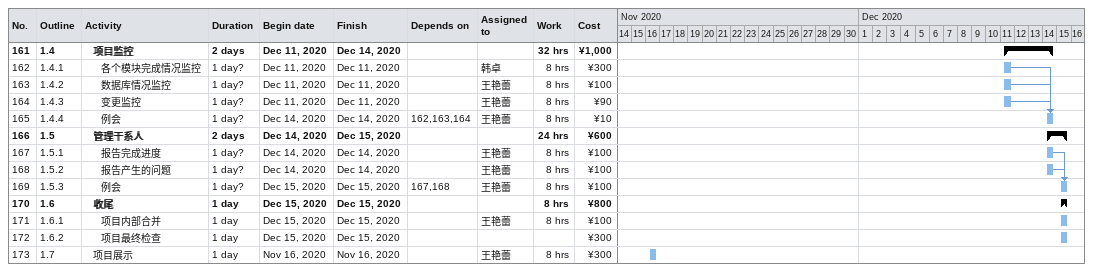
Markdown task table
| ID | WBS | Task | Duration | Start | Finish | Predecessors | Resources | Work (h) | Cost (¥) |
|---|---|---|---|---|---|---|---|---|---|
| 161 | 1.4 | **项目监控** | 2d | 2020-12-11 | 2020-12-14 |  |  | 32 | 1000 |
| 162 | 1.4.1 | 各个模块完成情况监控 | 1d? | 2020-12-11 | 2020-12-11 |  | 韩卓 | 8 | 300 |
| 163 | 1.4.2 | 数据库情况监控 | 1d? | 2020-12-11 | 2020-12-11 |  | 王艳蕾 | 8 | 100 |
| 164 | 1.4.3 | 变更监控 | 1d? | 2020-12-11 | 2020-12-11 |  | 王艳蕾 | 8 | 90 |
| 165 | 1.4.4 | 例会 | 1d? | 2020-12-14 | 2020-12-14 | 162, 163, 164 | 王艳蕾 | 8 | 10 |
| 166 | 1.5 | **管理干系人** | 2d | 2020-12-14 | 2020-12-15 |  |  | 24 | 600 |
| 167 | 1.5.1 | 报告完成进度 | 1d? | 2020-12-14 | 2020-12-14 |  | 王艳蕾 | 8 | 100 |
| 168 | 1.5.2 | 报告产生的问题 | 1d? | 2020-12-14 | 2020-12-14 |  | 王艳蕾 | 8 | 100 |
| 169 | 1.5.3 | 例会 | 1d? | 2020-12-15 | 2020-12-15 | 167, 168 | 王艳蕾 | 8 | 100 |
| 170 | 1.6 | **收尾** | 1d | 2020-12-15 | 2020-12-15 |  |  | 8 | 800 |
| 171 | 1.6.1 | 项目内部合并 | 1d | 2020-12-15 | 2020-12-15 |  | 王艳蕾 | 8 | 100 |
| 172 | 1.6.2 | 项目最终检查 | 1d | 2020-12-15 | 2020-12-15 |  |  |  | 300 |
| 173 | 1.7 | 项目展示 | 1d | 2020-11-16 | 2020-11-16 |  | 王艳蕾 | 8 | 300 |
